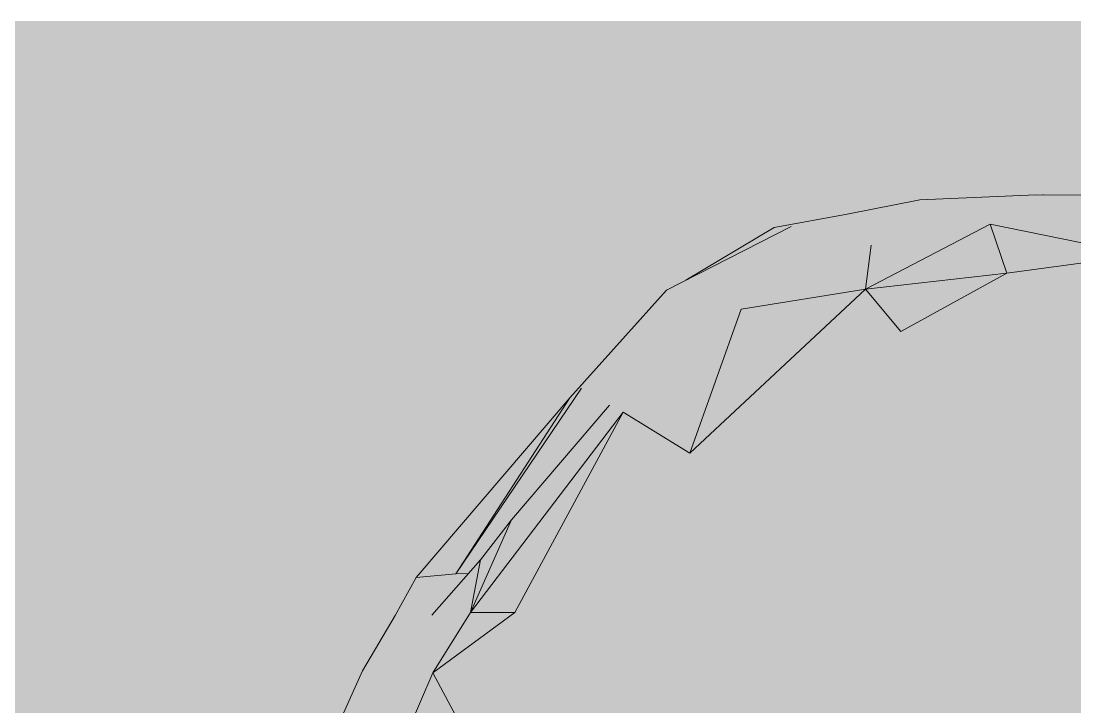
# Model space of a CAD drawing. Header units: millimetres. Extents: x 365175 to 2667127, y -330297 to -162108.
# Drawn here: x 2229138 to 2230517, y -326144 to -325247 of the extents above; entities that cross this region are included whole.
import ezdxf

# ---------------------------------------------------------------- set-up
doc = ezdxf.new("R2010")
doc.units = ezdxf.units.MM
doc.header["$MEASUREMENT"] = 0
doc.layers.add('Cars', color=7, linetype='Continuous')
doc.layers.add('TopoAlt', color=7, linetype='Continuous')

# ---------------------------------------------------------------- blocks, each defined once
blk = doc.blocks.new('Élément de coupe_1303_3', base_point=(1963539.3, -327096.8))
at = {"layer": 'TopoAlt', "linetype": 'Continuous', "lineweight": 0, "true_color": 0x000000}
h = blk.add_hatch(color=18, dxfattribs=at)
h.paths.add_polyline_path([(2231103, -325246.8), (2224704.9, -325246.8), (2224704.9, -326946.8), (2225004.9, -326946.8), (2225004.9, -327096.8), (2230274.4, -327096.8), (2230181.2, -327094.8), (2230092.4, -327066.7), (2230015.1, -327014.6), (2229955.7, -326942.8), (2229918.9, -326857.2), (2229918.9, -326856.8), (2229867.2, -326855.5), (2229377.7, -326758.8), (2229392.7, -326757.3), (2229398.7, -326757.7), (2229402.6, -326757.3), (2229467.8, -326761.5), (2229376.7, -326726.7), (2229371.2, -326730.1), (2229370.4, -326755.3), (2229360.9, -326741.8), (2229360.5, -326755.3), (2229348.3, -326738), (2229352.5, -326651), (2229351.4, -326651.8), (2229348.6, -326648.8), (2229348.7, -326636.5), (2229349.1, -326550.8), (2229346.2, -326527.1), (2229458.5, -326480.5), (2229494.8, -326324.3), (2229539.3, -326197), (2229584.6, -326096.5), (2229627.4, -326024.4), (2229655, -325974.4), (2229855.9, -325739.5), (2229982.6, -325598.7), (2230007.9, -325585.8), (2230123.4, -325516.6), (2230219, -325499.2), (2230314, -325480.5), (2230466.3, -325474.1), (2230475.1, -325474.2), (2230476.2, -325474.1), (2230968.6, -325476.8), (2231103, -325482.4)])
h.paths.add_polyline_path([(2229341.5, -326651.8), (2229338.7, -326648.8), (2229338.8, -326636.5), (2229339.2, -326540.9), (2229339.5, -326529.5), (2229341.5, -326532.9), (2229342.8, -326530), (2229342.7, -326540.8), (2229344.5, -326641.1), (2229344.2, -326649.9)], flags=0)
blk = doc.blocks.new('Élément de coupe_1355_3', base_point=(1963539.3, -327096.8))
at = {"layer": 'Cars', "linetype": 'Continuous', "lineweight": 0, "true_color": 0x000000}
for points in [[(2230476.2, -325474.1), (2230475.1, -325474.2), (2230476.7, -325474.2)], [(2230476.2, -325474.1), (2230477.8, -325474.2), (2230958.7, -325476.8), (2230969.2, -325477.3), (2230968.6, -325476.8)], [(2230477.8, -325474.2), (2230476.2, -325474.1), (2230476.7, -325474.2)]]:
    blk.add_hatch(color=18, dxfattribs=at).paths.add_polyline_path(points)
at = {"layer": 'Cars', "color": 7, "linetype": 'Continuous', "lineweight": 5}
for p, q in [((2230476.2, -325474.1), (2230475.1, -325474.2)), ((2230968.6, -325476.8), (2230476.2, -325474.1))]:
    blk.add_line(p, q, dxfattribs=at)
blk = doc.blocks.new('Élément de coupe_1378_3', base_point=(1963539.3, -327096.8))
at = {"layer": 'Cars', "linetype": 'Continuous', "lineweight": 0, "true_color": 0x000000}
for points in [[(2230314, -325480.5), (2230632.7, -325493), (2230466.3, -325474.1)], [(2230466.3, -325474.1), (2230984.9, -325495.2), (2230958.7, -325476.8)], [(2230984.9, -325495.2), (2230466.3, -325474.1), (2230632.7, -325493)], [(2230314, -325480.5), (2230219, -325499.2), (2230279.6, -325494.1)], [(2230279.6, -325494.1), (2230632.7, -325493), (2230314, -325480.5)], [(2230219, -325499.2), (2230123.4, -325516.6), (2230145.6, -325515.6)], [(2230347.5, -325502.3), (2230144.7, -325544.9), (2230250.5, -325539.7)], [(2230144.7, -325544.9), (2230347.5, -325502.3), (2230163.5, -325523.4)], [(2230279.6, -325494.1), (2230145.6, -325515.6), (2230163.5, -325523.4)], [(2230219, -325499.2), (2230145.6, -325515.6), (2230279.6, -325494.1)], [(2230279.6, -325494.1), (2230163.5, -325523.4), (2230347.5, -325502.3)], [(2230250.5, -325539.7), (2230406.2, -325512.3), (2230347.5, -325502.3)], [(2230279.6, -325494.1), (2230347.5, -325502.3), (2230632.7, -325493)], [(2230632.7, -325493), (2230347.5, -325502.3), (2230406.2, -325512.3)], [(2230406.2, -325512.3), (2230603, -325552.5), (2230632.7, -325493)], [(2230145.6, -325515.6), (2229982.6, -325598.7), (2230163.5, -325523.4)], [(2230123.4, -325516.6), (2230007.9, -325585.8), (2230145.6, -325515.6)], [(2230406.2, -325512.3), (2230242.9, -325597.6), (2230428.2, -325576.7)], [(2230250.5, -325539.7), (2230242.9, -325597.6), (2230406.2, -325512.3)], [(2230603, -325552.5), (2230406.2, -325512.3), (2230428.2, -325576.7)], [(2230163.5, -325523.4), (2229982.6, -325598.7), (2229995.6, -325595.6)], [(2230163.5, -325523.4), (2229995.6, -325595.6), (2230144.7, -325544.9)], [(2230144.7, -325544.9), (2229995.6, -325595.6), (2230102.2, -325567.2)], [(2230250.5, -325539.7), (2230080.5, -325623.6), (2230242.9, -325597.6)], [(2230080.5, -325623.6), (2230250.5, -325539.7), (2230102.2, -325567.2)], [(2230102.2, -325567.2), (2230250.5, -325539.7), (2230144.7, -325544.9)], [(2230428.2, -325576.7), (2230502.5, -325756.8), (2230603, -325552.5)], [(2230502.5, -325756.8), (2231382.1, -325794.3), (2230603, -325552.5)], [(2230102.2, -325567.2), (2229995.6, -325595.6), (2230053.2, -325599.8)], [(2230080.5, -325623.6), (2230102.2, -325567.2), (2230053.2, -325599.8)], [(2230428.2, -325576.7), (2230242.9, -325597.6), (2230289.4, -325652.6)], [(2230428.2, -325576.7), (2230289.4, -325652.6), (2230502.5, -325756.8)], [(2229855.9, -325739.5), (2229871.2, -325726.8), (2229995.6, -325595.6)], [(2229982.6, -325598.7), (2229855.9, -325739.5), (2229995.6, -325595.6)], [(2229995.6, -325595.6), (2229871.2, -325726.8), (2230005.9, -325631.3)], [(2230053.2, -325599.8), (2229995.6, -325595.6), (2230005.9, -325631.3)], [(2230053.2, -325599.8), (2230005.9, -325631.3), (2230080.5, -325623.6)], [(2230013.2, -325812), (2230114, -325856.1), (2230242.9, -325597.6)], [(2230080.5, -325623.6), (2230013.2, -325812), (2230242.9, -325597.6)], [(2230242.9, -325597.6), (2230114, -325856.1), (2230289.4, -325652.6)], [(2230080.5, -325623.6), (2229925.8, -325758.3), (2230013.2, -325812)], [(2230005.9, -325631.3), (2229925.8, -325758.3), (2230080.5, -325623.6)], [(2230005.9, -325631.3), (2229871.2, -325726.8), (2229908, -325749.1)], [(2229925.8, -325758.3), (2230005.9, -325631.3), (2229908, -325749.1)], [(2230289.4, -325652.6), (2230114, -325856.1), (2230502.5, -325756.8)], [(2229855.9, -325739.5), (2229706.7, -325969.6), (2229871.2, -325726.8)], [(2229706.7, -325969.6), (2229723.2, -325969.5), (2229739.2, -325951.2), (2229742.2, -325947.4), (2229871.2, -325726.8)], [(2229871.2, -325726.8), (2229742.2, -325947.4), (2229779.9, -325899.2), (2229908, -325749.1)], [(2229855.9, -325739.5), (2229655, -325974.4), (2229706.7, -325969.6)], [(2229908, -325749.1), (2229779.9, -325899.2), (2229925.8, -325758.3)], [(2229925.8, -325758.3), (2229726.2, -326020.4), (2229784.3, -326020.2)], [(2229779.9, -325899.2), (2229726.2, -326020.4), (2229925.8, -325758.3)], [(2229925.8, -325758.3), (2229784.3, -326020.2), (2230013.2, -325812)], [(2230502.5, -325756.8), (2230114, -325856.1), (2230401.5, -325986.3)], [(2230502.5, -325756.8), (2230401.5, -325986.3), (2231398.1, -326036.2)], [(2231382.1, -325794.3), (2230502.5, -325756.8), (2231398.1, -326036.2)], [(2230013.2, -325812), (2229784.3, -326020.2), (2229957.8, -326046.7)], [(2229957.8, -326046.7), (2230114, -325856.1), (2230013.2, -325812)], [(2230114, -325856.1), (2229957.8, -326046.7), (2230102.7, -325938.6)], [(2230114, -325856.1), (2230102.7, -325938.6), (2230178.9, -325969.3)], [(2230401.5, -325986.3), (2230114, -325856.1), (2230178.9, -325969.3)], [(2229726.2, -326020.4), (2229779.9, -325899.2), (2229739.2, -325951.2)], [(2229957.8, -326046.7), (2230372.7, -326070.6), (2230102.7, -325938.6)], [(2230178.9, -325969.3), (2230102.7, -325938.6), (2230372.7, -326070.6)], [(2229675.4, -326023.9), (2229726.2, -326020.4), (2229739.2, -325951.2)], [(2229675.4, -326023.9), (2229726.2, -326020.4), (2229739.2, -325951.2)], [(2229655, -325974.4), (2229627.4, -326024.4), (2229675.4, -326023.9)], [(2229675.4, -326023.9), (2229706.7, -325969.6), (2229655, -325974.4)], [(2229706.7, -325969.6), (2229675.4, -326023.9), (2229723.2, -325969.5)], [(2230178.9, -325969.3), (2230372.7, -326070.6), (2230401.5, -325986.3)], [(2230372.7, -326070.6), (2231410.1, -326110.8), (2230401.5, -325986.3)], [(2230401.5, -325986.3), (2231410.1, -326110.8), (2231398.1, -326036.2)], [(2229675.4, -326023.9), (2229539.3, -326197), (2229676.8, -326099)], [(2229584.6, -326096.5), (2229539.3, -326197), (2229675.4, -326023.9)], [(2229627.4, -326024.4), (2229584.6, -326096.5), (2229675.4, -326023.9)], [(2229676.8, -326099), (2229726.2, -326020.4), (2229675.4, -326023.9)], [(2229678.2, -326057.6), (2229726.2, -326020.4), (2229675.4, -326023.9)], [(2229784.3, -326020.2), (2229676.8, -326099), (2229718.7, -326177.1)], [(2229676.8, -326099), (2229784.3, -326020.2), (2229726.2, -326020.4)], [(2229718.7, -326177.1), (2229891.6, -326187), (2229784.3, -326020.2)], [(2229957.8, -326046.7), (2229784.3, -326020.2), (2229891.6, -326187)], [(2229957.8, -326046.7), (2229891.6, -326187), (2230108.7, -326166.5)], [(2229957.8, -326046.7), (2230108.7, -326166.5), (2230372.7, -326070.6)], [(2230372.7, -326070.6), (2230108.7, -326166.5), (2230367.5, -326171.2)], [(2230372.7, -326070.6), (2230367.5, -326171.2), (2231410.1, -326110.8)], [(2229676.8, -326099), (2229539.3, -326197), (2229626.2, -326216)], [(2229676.8, -326099), (2229539.3, -326197), (2229626.2, -326216)], [(2229676.8, -326099), (2229626.2, -326216), (2229718.7, -326177.1)]]:
    blk.add_hatch(color=18, dxfattribs=at).paths.add_polyline_path(points)
at = {"layer": 'Cars', "color": 7, "linetype": 'Continuous', "lineweight": 5}
for p, q in [((2230466.3, -325474.1), (2230314, -325480.5)), ((2230958.7, -325476.8), (2230466.3, -325474.1)), ((2230314, -325480.5), (2230219, -325499.2)), ((2230219, -325499.2), (2230123.4, -325516.6)), ((2230145.6, -325515.6), (2229982.6, -325598.7)), ((2230123.4, -325516.6), (2230007.9, -325585.8)), ((2230406.2, -325512.3), (2230242.9, -325597.6)), ((2230406.2, -325512.3), (2230428.2, -325576.7)), ((2230603, -325552.5), (2230406.2, -325512.3)), ((2230242.9, -325597.6), (2230250.5, -325539.7)), ((2230603, -325552.5), (2230428.2, -325576.7)), ((2230428.2, -325576.7), (2230242.9, -325597.6)), ((2230428.2, -325576.7), (2230289.4, -325652.6)), ((2229982.6, -325598.7), (2229855.9, -325739.5)), ((2230242.9, -325597.6), (2230013.2, -325812)), ((2230242.9, -325597.6), (2230080.5, -325623.6)), ((2230289.4, -325652.6), (2230242.9, -325597.6)), ((2230080.5, -325623.6), (2230013.2, -325812)), ((2229871.2, -325726.8), (2229706.7, -325969.6)), ((2229855.9, -325739.5), (2229655, -325974.4)), ((2229855.9, -325739.5), (2229706.7, -325969.6)), ((2229908, -325749.1), (2229779.9, -325899.2)), ((2229925.8, -325758.3), (2229726.2, -326020.4)), ((2229784.3, -326020.2), (2229925.8, -325758.3)), ((2230013.2, -325812), (2229925.8, -325758.3)), ((2229779.9, -325899.2), (2229726.2, -326020.4)), ((2229779.9, -325899.2), (2229739.2, -325951.2)), ((2229739.2, -325951.2), (2229675.4, -326023.9)), ((2229739.2, -325951.2), (2229726.2, -326020.4)), ((2229655, -325974.4), (2229627.4, -326024.4)), ((2229706.7, -325969.6), (2229655, -325974.4)), ((2229706.7, -325969.6), (2229723.2, -325969.5)), ((2229627.4, -326024.4), (2229584.6, -326096.5)), ((2229784.3, -326020.2), (2229676.8, -326099)), ((2229726.2, -326020.4), (2229676.8, -326099)), ((2229784.3, -326020.2), (2229726.2, -326020.4)), ((2229584.6, -326096.5), (2229539.3, -326197)), ((2229676.8, -326099), (2229626.2, -326216)), ((2229718.7, -326177.1), (2229676.8, -326099))]:
    blk.add_line(p, q, dxfattribs=at)

msp = doc.modelspace()

# ---------------------------------------------------------------- block references
at = {"layer": 'Cars', "lineweight": 0}
for name in ['Élément de coupe_1378_3', 'Élément de coupe_1355_3']:
    msp.add_blockref(name, (1963539.321, -327096.824), dxfattribs=at)
at = {"layer": 'TopoAlt', "lineweight": 0}
msp.add_blockref('Élément de coupe_1303_3', (1963539.321, -327096.824), dxfattribs=at)

doc.saveas('drawing.dxf')
